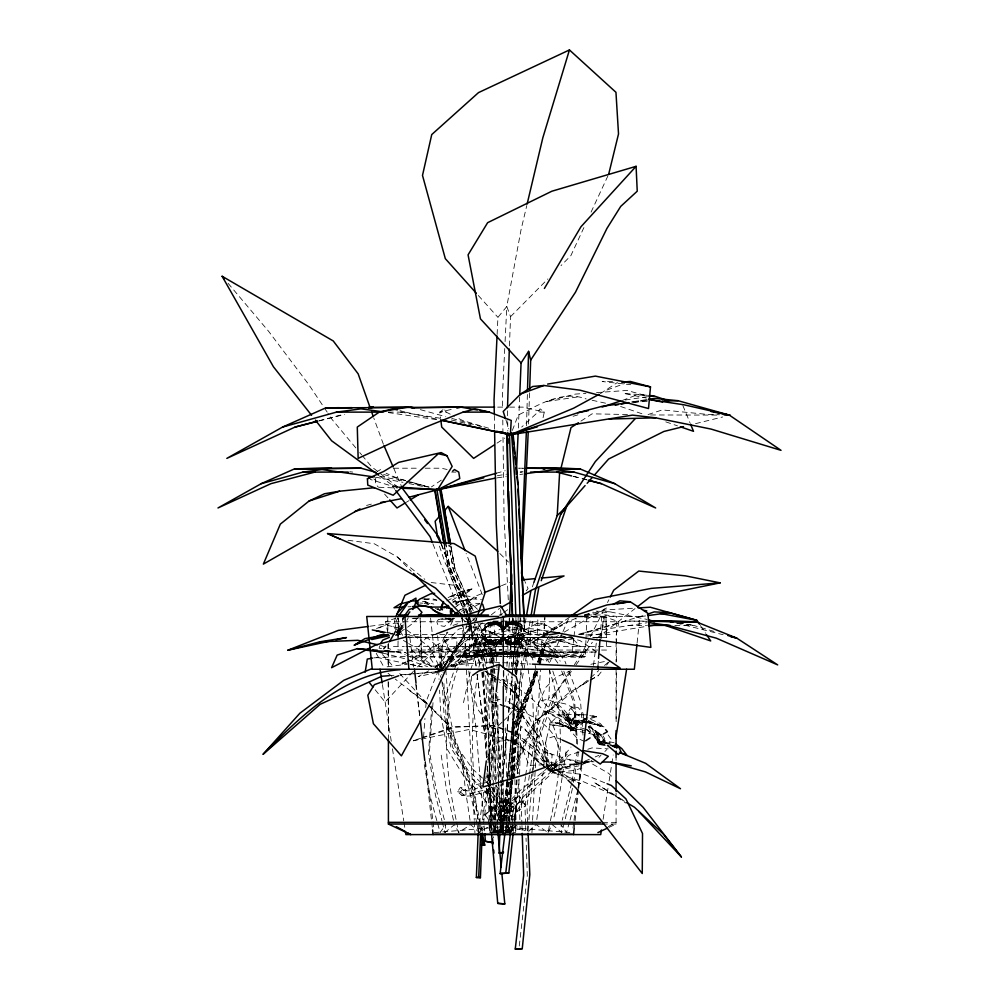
<?xml version="1.0" encoding="UTF-8"?>
<svg xmlns="http://www.w3.org/2000/svg" width="999" height="999" viewBox="0 0 999 999"><rect width="100%" height="100%" fill="white"/><g stroke="black" fill="none" stroke-linecap="round" stroke-linejoin="round"><path stroke-width="0.75" stroke-dasharray="5 3.75" d="M503.371 754.158L503.371 727.747M503.371 685.888L503.371 670.441M616.146 721.69L616.42 670.616M616.47 661.326L616.72 616.445L605.943 615.009L584.465 615.009M585.938 640.509L585.339 657.167L549.275 657.155L537.25 656.318L537.837 617.819M500.287 821.628L500.112 832.292L500.387 821.74M500.312 820.104L500.649 800.299L502.197 783.266M398.077 640.908L397.914 650.049L408.778 650.049M398.102 639.385L398.501 618.056M442.719 608.841L442.694 610.127L441.034 608.491L441.608 610.327L437.462 608.154M441.446 669.268L441.87 650.499L428.084 638.336L410.901 635.676L407.967 636.438M519.617 774.487L521.64 681.98L533.229 618.306M500.424 820.229L502.272 783.716M517.307 773.75L519.592 683.803L530.681 618.006M526.523 425.736L527.422 393.194M404.77 615.322L396.94 632.13L399.475 634.14L402.609 623.488L397.714 633.004L397.927 634.79L396.466 634.465M397.914 637.512L398.501 618.818M525.724 775.174L529.707 746.415L548.963 697.914L549.837 670.729M508.528 822.614L508.254 830.394L510.439 831.43M508.578 821.053L508.953 810.164L509.89 805.244L511.326 803.208L513.061 811.3L512.25 823.213M528.496 424.038L529.557 392.844M503.858 823.213L505.057 805.231L519.218 795.928L525.686 805.818L516.471 812.062L515.272 816.483L504.07 815.584L505.057 805.231L516.346 807.105L515.272 816.483M517.07 779.782L515.072 820.229M517.295 773.563L518.069 751.785M586.001 638.998L586.813 616.283M509.428 345.954L510.564 316.658L506.793 306.506L521.066 229.645L526.773 205.582M499.875 832.829L500.174 825.049M500.237 823.488L501.735 784.577M501.798 783.016L503.896 728.533M508.866 832.554L509.153 824.762M509.215 823.201L510.826 781.106M510.889 779.545L515.034 681.33M509.39 832.791L509.69 824.987M509.752 823.426L515.746 683.416M471.453 676.173L471.066 685.451L477.809 709.415L492.02 728.321L487.749 765.334M518.356 428.009L519.655 397.028M497.115 334.465L497.927 317.332L506.793 306.506L505.044 342.32M504.745 348.539L502.447 395.254L502.634 409.19M515.422 673.538L518.181 617.407M505.756 689.66L506.618 672.564M506.93 666.345L509.353 618.144M440.059 666.945L441.108 646.927L458.491 629.22L475.412 624.35M516.408 671.041L516.233 674.138L516.083 671.016M516.483 669.505L519.168 618.456M531.943 832.691L532.504 821.852M532.579 820.254L540.384 670.117M540.709 663.324L542.082 636.912L571.453 637.262L463.186 637.599L462.375 623.9M606.281 743.431L598.526 736.163L595.779 732.167L601.086 736.013L606.655 743.905L599.125 744.255L595.566 730.356L600.349 742.319L608.828 743.756M503.833 822.614L503.409 830.394L503.708 825.973M503.921 821.053L504.507 810.164L504.208 818.593M504.095 832.292L494.33 832.292L494.692 826.073M495.054 819.867L503.171 727.709M543.668 637.599L544.93 616.283M494.33 832.292L494.692 826.185M495.067 820.079L496.366 798.701M557.867 663.086L553.034 656.393L539.085 645.641L530.307 644.118L530.656 638.373L539.547 640.009L553.683 651.585L560.214 661.176M543.668 637.187L544.83 617.782M551.373 766.72L552.097 755.007L521.453 726.398L518.194 737.949L529.158 765.421L546.028 764.66M578.284 724.225L571.141 723.563L562.974 713.973L571.053 720.167L578.284 724.225L577.522 725.286L573.701 725.099L566.708 722.015L562 714.997L562.312 711.65L571.74 720.878C580.681 721.216 588.848 716.146 597.614 716.67L571.378 723.051L571.74 720.878L574.787 716.932L574.612 713.124L571.478 708.566M431.768 705.993L428.484 754.158L435.277 794.317L441.92 820.716M495.079 708.678L496.278 691.67M533.191 771.153L528.821 820.716M533.304 769.605L534.39 754.158L532.892 701.335L526.91 661.176L524.213 651.585L518.356 640.009L514.672 638.373L508.728 644.118L506.043 641.246M433.004 702.659L429.445 751.785L436.151 789.123L444.518 820.229M423.576 737.062L424.95 718.418M425.761 707.542L426.223 701.335L437.937 671.216M501.923 637.687L498.326 642.632L493.119 642.894L497.127 643.331L502.36 637.549L498.326 642.632L493.494 644.505L491.108 640.771L493.244 644.367L498.551 642.257L501.935 639.173L499.225 643.618L490.059 641.333L499.225 643.618L502.185 639.06L498.326 642.632L485.901 642.632L484.89 636.45L485.077 641.795L485.139 635.302L484.69 640.834L485.826 634.128L484.69 640.834C488.061 645.991 496.903 645.329 501.623 642.232C472.215 643.643 477.397 622.877 503.009 621.965M489.373 702.659L491.845 669.979M597.951 666.146L598.426 659.939M600.074 638.211L601.723 616.483M503.146 832.454L503.733 824.749M440.721 667.195L442.869 640.209L447.102 631.955M511.575 831.468L512.037 825.461M511.975 780.381L510.489 798.988L512.537 832.292L506.755 832.292L506.58 826.148M512.112 779.345L524.5 625.386L524.125 617.644M515.409 811.2L514.635 818.93L516.421 805.419L522.976 801.048M502.222 722.052L495.504 728.446L492.02 728.321L494.055 725.749L491.745 754.07L487.2 786.013M511.326 803.208L503.296 804.607L499.001 806.955L497.527 824.237M515.709 683.965L505.844 800.049L506.406 820.004M516.495 674.675L520.442 628.246L520.042 617.357M507.529 781.93L506.206 797.377L506.555 820.142M507.654 780.381L515.846 684.552M516.77 673.738L521.003 624.275L520.704 618.094M375.761 477.884L375.249 483.678L378.359 487.15M502.335 781.717L511.875 676.423M512.012 674.874L516.221 628.421L515.871 617.582M502.422 782.167L511.988 677.022M512.125 675.486L512.549 670.841M512.699 669.293L516.77 624.462L516.495 618.219M512.624 780.094L509.115 812.012L512.787 780.057M512.762 778.558L517.494 727.809L537.699 670.704M504.07 815.584L505.057 805.231M512.937 778.521L517.682 727.784L534.64 681.106M502.097 831.593L491.895 824.6L479.183 832.467L470.716 824.6L458.678 832.467L454.495 824.6L444.98 832.467L445.729 824.6L440.159 832.467L437.262 822.177M505.681 701.473L508.341 673.701M508.941 667.532L512.924 625.861L512.662 618.119L512.924 625.861M502.634 832.117L493.444 831.992L494.03 825.836M510.576 781.181L506.481 811.762L501.348 811.5L505.082 797.077L513.011 725.873L531.83 681.056L535.027 670.941M510.739 779.632L515.909 727.222L533.803 681.368L536.975 671.116M511.051 781.043L509.365 797.989L506.78 811.925L501.348 811.5M511.201 779.507L516.421 727.135L533.703 680.881L536.75 670.529M548.301 767.294C527.747 785.226 500.199 801.335 494.892 830.481L515.871 830.394L515.609 832.454L500.949 832.454L501.698 824.937M501.848 823.438L502.235 816.62L498.651 811.2L502.235 816.62L512.537 815.584M543.269 771.203L536.7 820.229M543.868 765.222L545.242 751.785M508.416 782.142L506.78 797.602L503.683 811.588M509.065 775.961L514.273 726.51L532.767 681.293L535.976 671.128M508.878 782.017L507.242 797.452L503.983 811.75M509.04 780.469L514.797 726.435L532.667 680.794L535.739 670.529M605.332 745.616L599.637 744.605L599.8 743.044L604.308 740.609L614.485 742.831M637.112 642.869L639.884 616.483L583.691 616.483M527.709 830.993L528.658 822.177M513.374 831.43L514.048 825.274M514.21 823.738L519.105 779.095M534.94 670.729L531.793 680.881L513.211 725.848L505.244 797.027L501.461 811.563M511.138 776.26L513.911 765.858L524.762 739.822L535.476 720.379L537.012 706.743L545.854 687.324L556.493 676.972L570.579 670.741M573.813 638.149L572.252 652.072L585.626 652.072L565.047 655.294L544.467 660.164L523.888 655.057L506.243 652.172L522.215 652.197L506.218 651.773M573.988 636.6L576.073 618.031M574.2 828.408L574.9 822.227M575.074 820.691L578.558 789.784M578.733 788.236L580.644 771.24M519.268 945.978L527.31 875.374L526.048 838.111M500.949 625.699L501.373 622.09L502.422 624.213M395.329 635.639L398.351 634.889L395.492 626.785L396.128 621.415L397.864 617.594M505.232 830.718L505.781 826.123M506.505 819.992L511.763 775.549L514.897 680.906M510.402 833.503L511.313 825.836M512.025 819.717L516.72 779.894M573.026 828.046L573.813 821.852M574 820.304L577.897 789.335M578.096 787.786L580.232 770.766M593.481 665.471L596.79 639.148M515.134 814.709L516.308 805.793M482.43 831.218L483.266 825.087M483.466 823.551L488.311 788.286M504.47 629.22L506.693 625.137L518.918 622.852L510.464 623.851L505.694 626.173L515.484 622.09L518.044 625.699L523.676 629.158L516.383 625.012L513.598 621.965L507.854 624.712L506.031 626.623L511.301 622.389L515.646 624.213L512.262 622.09L506.018 626.498L512.986 621.965L515.821 625.337C513.274 617.507 505.869 626.036 504.12 629.457L507.817 624.238L513.036 623.563L521.291 624.238L521.815 629.457L520.629 627.409L525.661 631.855L519.48 626.498L517.295 622.389L510.464 623.851L505.694 626.173L509.003 623.476L521.291 624.238L521.778 630.581L521.903 625.137L522.065 626.173L521.303 631.755L521.903 625.137C518.056 620.766 510.427 621.253 505.619 623.838C531.78 623.413 531.368 641.533 506.293 644.243L506.83 640.384M478.184 832.554L479.245 824.887M479.458 823.363L483.916 791.183M505.869 643.868L507.167 642.744L505.869 643.868L506.068 642.457M525.511 776.685L521.328 806.942L521.903 824.038M529.383 775.324L524.999 807.055L525.574 824.138M529.595 773.813L533.354 746.603L552.335 697.764L570.117 671.103M480.706 832.204L481.568 826.036M482.442 819.867L486.988 787.524M492.42 663.836L496.266 645.641L503.371 638.373L510.477 645.641L513.249 656.393L515.122 673.101M488.523 786.762L493.181 754.769L495.504 728.446L494.055 725.749M505.731 832.966L506.843 825.349M477.822 674.562C469.193 722.851 472.365 772.239 477.909 820.716M478.933 667.12L482.529 651.585L488.374 640.009L492.057 638.373L498.002 644.118L501.585 640.284M485.726 779.02L486.176 775.973M487.075 769.892L487.524 766.857M498.813 626.498L499.438 622.389M588.324 727.222L598.476 743.668L604.482 740.621L604.77 738.661L602.759 735.501L587.587 725.986M531.805 774.05L526.972 805.818L527.722 824.163M532.042 772.527L536.201 745.291L556.843 691.445L572.327 670.004M566.033 751.785L560.352 789.123L553.259 820.229M502.609 639.06L500.686 643.618L500.074 642.619L501.123 644.08L501.348 642.257L501.898 644.367L500.549 642.994L501.898 638.686M506.018 639.972L511.301 644.08L515.646 642.257L512.262 644.367L506.018 639.972L512.986 644.505L515.821 641.133C513.873 648.089 507.754 642.095 505.581 638.998L507.817 642.232L513.036 642.906L521.291 642.232L521.303 634.715C526.461 645.142 511.488 646.478 505.619 642.632L520.279 642.994L507.817 642.232L505.694 640.297L510.464 642.619L517.295 644.08L519.48 639.972L525.661 634.615L520.629 639.06L521.815 637L521.291 642.232L511.788 642.832L505.694 640.384L509.915 644.243L522.052 638.573L511.713 644.455L506.705 641.133L513.598 644.505L516.383 641.458L523.676 637.312L518.044 640.771L515.484 644.367L505.694 640.297M601.073 638.723L604.532 616.483M603.121 819.28L608.154 787.137M609.115 781.006L613.186 754.982M502.772 629.158L500.549 625.699L490.322 622.227L487.937 626.086L482.392 629.82L489.498 625.337L492.182 622.015L498.251 624.45L502.222 627.896L498.251 624.45L488.598 622.602L499.5 624.675L502.822 630.019L498.326 623.838L493.119 623.576L497.127 623.139L502.36 628.92L498.326 623.838L485.901 623.838L484.89 630.019L485.077 624.675C489.46 620.916 496.915 621.091 501.623 624.238L494.917 623.476C490.509 619.742 501.91 624.787 502.185 627.409L499.225 622.852L490.059 625.137L499.225 622.852L502.022 627.285L498.551 624.213L493.244 622.09L491.108 625.699L493.494 621.965L499.038 624.712L502.122 629.058M572.464 788.361L564.822 820.716M573.476 782.417L578.259 754.158L578.046 751.048M549.662 724.587L549.962 722.826L558.953 722.951L572.839 729.457L573.913 728.358L566.895 726.373L549.662 724.587L565.821 727.035L572.839 729.457C567.644 723.426 565.322 713.236 571.615 707.067L577.946 707.417L582.854 712.836L583.778 719.692L582.917 722.814L577.909 727.085L572.352 729.844L568.443 721.89M440.709 608.741L440.447 610.277L436.126 608.928M571.141 723.563L571.753 720.878L575.899 715.734L575.774 711.887L572.914 707.504L565.471 703.933L556.018 701.947L553.995 703.333L570.317 722.739L574.787 716.932L570.317 722.739M515.971 674.824L525.973 618.568M584.552 741.508L576.76 737.849L570.591 731.031L570.841 730.107L572.015 730.531L572.564 728.084L577.922 722.489L583.279 720.079L590.372 719.255L600.224 723.451L604.72 728.608M571.653 783.154L562.212 820.229M571.928 781.655L577.297 751.785M577.884 789.859L569.88 820.716M578.159 788.361L581.43 770.516M503.259 826.136L502.709 829.083L499.675 829.232L500.249 826.173M501.398 820.054L505.993 795.579L509.552 782.205M501.311 829.257L502.172 824.662M502.46 823.126L507.629 795.579L511.575 780.694M504.358 820.266L509.028 795.304L512.986 780.369M528.608 831.48L536.013 824.6L548.064 832.467L550.099 822.177M550.399 820.716C561.188 771.29 566.321 718.706 549.325 670.104M451.948 619.43L444.38 626.448L438.037 625.199L436.813 621.878L438.199 619.73L444.455 619.218L450.774 620.304L451.161 618.431L448.426 618.081M584.465 617.257L605.943 617.257L618.93 621.753L616.083 635.576L616.083 640.259M571.378 723.051L572.327 718.531L574.987 714.822L587.637 714.822M500.624 830.481C504.158 800.162 533.454 784.752 552.872 765.122L551.748 763.586L549.413 766.295M463.511 702.659L470.292 671.291M470.616 669.805L475.237 656.393L488.374 640.009M501.898 627.784L500.549 623.476L501.898 622.09L501.348 624.213L501.123 622.389L500.074 623.851L500.686 622.852L502.609 627.409M543.056 417.669L544.305 412.125L540.109 408.841L537.937 412.125L521.69 427.06M513.361 820.204C519.88 797.439 541.62 784.877 556.768 768.268L551.748 763.586M442.357 666.183L448.651 641.57M548.064 832.467L552.235 824.6L561.763 832.467L564.435 822.177M513.149 774.737L515.521 765.808L526.361 739.71L536.938 720.329L568.156 693.343L588.886 680.731M513.374 778.87L516.933 765.434L527.809 739.347L539.248 718.356L589.435 678.733M505.057 626.723C506.331 625.237 513.261 621.203 513.136 622.602L505.931 624.675L505.869 622.602L507.167 623.726L506.156 623.139L504.595 626.71M569.467 822.177L566.57 832.467L561.013 824.6L561.763 832.467M567.919 717.382L569.318 712.474L572.19 707.829M522.065 626.173C519.218 632.679 511.076 634.627 505.357 637.949M538.923 663.124L544.143 645.366L545.117 645.441L539.997 663.523M539.885 663.274L545.117 645.441M501.86 641.57L501.123 644.08L502.622 639.972M506.031 640.509L513.411 644.455L515.334 640.384M538.386 661.738L543.219 645.604L544.143 645.366M537.787 670.916L517.494 727.809M379.845 645.791L379.096 648.214L383.728 648.726M537.637 662.025L543.219 645.604M539.248 663.798L545.317 645.741M537.762 662.275L542.594 646.066M538.723 662.412L543.768 646.44L544.692 646.216M508.566 819.929C516.383 798.176 537.162 785.226 552.996 769.779L555.644 766.733M443.718 702.659L453.933 671.066M454.395 669.63C458.042 657.767 467.407 648.801 475.674 640.009L482.48 638.373L488.099 644.118L492.057 638.373M476.048 620.504L477.01 617.569M587.012 721.74L578.421 722.127L571.89 723.551L571.753 720.891C566.47 710.951 557.817 702.06 546.54 699.487L541.458 700.686L547.614 706.368L570.167 723.051L571.778 720.891L574.8 720.054L584.565 720.953M501.76 638.573L497.127 643.331L492.107 642.744L495.966 643.868L501.76 638.573C501.61 640.971 490.846 646.328 493.931 643.618L500.986 641.333L502.809 636.113M467.345 623.888L461.513 641.033L444.98 666.096M467.832 622.452L470.267 615.309M461.263 656.393L473.089 645.641L480.519 644.118L482.48 638.373M532.355 586.85L533.878 582.479M587.125 722.24L571.453 721.815L571.778 720.891M443.943 668.343L446.516 661.176L453.059 651.585L467.182 640.009L476.073 638.373L480.519 644.118M502.21 639.46L500.686 643.618L499.138 642.832L500.549 642.994L502.722 638.074M512.35 430.444L518.256 415.047C539.248 404.695 562.012 389.985 586.163 398.951M491.795 626.498L493.369 622.389L500.986 625.137L501.935 627.297L498.551 624.213L493.369 622.389M502.135 638.423L500.661 642.232L498.526 642.906L492.482 642.232L500.549 642.994L502.06 639.397L500.549 642.994M438.486 669.78L441.833 661.176L448.913 651.585L464.198 640.009L473.826 638.373L476.423 644.118L530.307 644.118L532.904 638.373L542.532 640.009L557.829 651.585L564.897 661.176L566.008 664.048M503.109 635.876L500.986 641.333L498.276 642.619L493.369 644.08L491.795 639.972M502.21 636.725L501.073 639.535L495.966 643.868L491.358 642.457L494.917 644.243L500.362 640.384L502.022 637.899M502.222 636.813L500.561 640.834L495.929 644.367L483.828 637.949L494.08 644.505L500.549 640.771L502.222 638.573L498.251 642.02L492.182 644.455L489.498 641.133L482.392 636.65L487.937 640.384L490.322 644.243L499.475 641.458L502.222 638.573M513.211 725.848L531.83 681.056M502.909 637L500.661 642.232L493.931 643.618L498.276 642.619L501.935 639.173L498.551 642.257L493.369 644.08M550.124 661.663L562.387 633.066M562.999 631.643L569.143 617.345M607.966 747.015L611.288 739.372L607.642 734.315M504.483 627.647L506.156 623.838L513.136 622.602L505.544 625.636L508.503 623.726L512.362 623.139L505.257 626.723M395.417 617.757L393.506 625.786L395.554 629.607M450.774 620.304L451.286 619.193M583.903 227.572L570.854 255.669L560.988 265.647M591.071 212.125L608.691 174.201M501.86 638.061L500.561 640.834L494.08 644.505L490.909 642.02L494.917 644.243L501.073 639.535L502.122 637.412L499.5 641.795L488.598 643.868L496.94 642.457L500.561 640.834L502.035 638.461M484.765 639.747L489.835 634.615L502.709 627.896M610.339 743.156L603.846 742.207L599.225 744.243L600.362 742.319L604.482 740.621M446.715 618.319L450.312 620.129L451.161 618.431L452.41 619.73L454.657 618.256M589.56 638.224L581.98 653.321L574.35 664.747M590.259 636.863L604.745 608.041M607.504 602.547L608.878 599.8M399.525 632.429L403.421 624.712L399.051 632.879L399.475 634.14M450.624 625.074L454.145 618.194M505.619 625.461L506.818 623.139L515.472 624.675L506.818 623.139L504.258 627.896M464.86 651.585C439.348 704.12 444.118 765.109 456.331 820.716M501.848 638.373L500.549 640.771L495.604 642.744L487.1 643.331L496.94 642.457L501.486 639.747L498.251 642.02L490.322 644.243M376.536 628.533L388.361 623.851L397.265 623.064L398.613 628.184L398.788 633.978L396.94 632.13L399.737 633.566L403.346 626.897M406.88 620.354L408.291 617.744M397.714 633.004L396.94 632.142L397.714 633.004L399.45 629.832L398.214 628.034M501.773 637.849L500.362 640.384L494.068 644.455L490.809 641.458L493.494 644.505L499.65 641.133L502.435 637.949M599.125 744.255L600.362 742.319L597.664 735.326L589.547 724.849M501.685 637.899L499.5 641.795L494.305 642.894L485.901 642.632M599.225 744.243L600.586 741.832L602.934 741.146L607.38 743.731M485.064 628.92L486.638 626.935L481.393 631.168L487.937 626.086M448.976 661.937L456.843 649.375L456.855 638.324L447.077 639.385L407.142 661.201M452.072 620.054L453.546 618.194L452.072 620.054L451.161 618.431L451.311 619.78L450.049 618.693M502.522 830.681C501.211 817.282 500.786 802.334 491.533 791.77C481.106 790.521 471.94 798.8 461.563 795.154L457.604 791.745L460.352 787.412L463.261 787.774L466.683 790.833L472.302 790.696L482.542 785.439M457.604 791.745L460.514 792.095L463.261 787.774M505.357 628.046L507.817 624.238L520.279 623.476L511.788 623.638L506.693 625.137M548.451 637.262L543.543 644.655L571.903 636.75M553.346 629.87L554.982 627.397L557.767 626.186M502.122 816.47L505.032 812.699L513.061 811.3M442.607 668.493L471.965 625.224M450.599 661.962L454.645 656.743L449.513 662.237M486.7 757.854L498.439 741.358L507.055 739.884L525.399 749.762L546.003 767.731M502.06 637.774L499.65 641.133L494.068 644.455L491.246 641.758L485.639 639.173L497.664 644.08L501.473 639.972L495.929 644.367L493.106 642.257L487.737 640.297L497.664 644.08L502.185 639.06M552.335 697.764L556.843 691.445L548.963 697.914M449.675 661.975L453.696 656.393L467.644 645.641C478.921 644.168 489.16 637.986 500.949 640.047M575.973 664.947L592.37 642.245M443.069 608.578L441.97 610.077L441.034 608.491M585.227 732.554L572.852 730.419L578.034 724.175L583.091 721.915M447.864 632.342L443.531 638.136L456.893 664.897L538.823 622.564L547.077 625.374L554.233 630.694M505.856 625.774L508.266 622.602L517.857 625.636L508.266 622.602L504.882 626.935M504.07 629.158L506.73 625.699L512.262 622.09L515.921 624.712L512.986 621.965L506.73 625.699M549.375 662.774L545.466 656.393L533.653 645.641L526.211 644.118L530.656 638.373M504.208 628.521L506.705 625.337L511.713 622.015L522.052 627.896L509.915 622.227L505.694 626.086L511.713 622.015L514.56 624.45L520.079 626.723L509.915 622.227L505.894 625.998M526.248 590.884L528.071 588.573L524.912 581.518M417.532 617.906C412.937 624.637 405.469 628.296 399.051 632.879M590.372 680.257L598.264 675.649L601.972 670.953M606.605 665.084L610.302 660.389M501.948 638.349L499.475 641.458L492.182 644.455M605.119 744.305L599.812 743.044L600.374 742.332L598.413 743.693L594.293 734.053L598.413 743.693L603.071 741.383L603.396 739.248L601.248 735.726L593.831 729.258L588.96 726.435L601.248 735.726M503.983 814.61L509.902 808.915L521.928 800.686L519.218 795.928M505.744 627.085L508.354 624.013L513.474 622.227L515.334 626.086M558.953 722.951L565.671 726.111L571.003 730.019L578.034 724.175M554.208 767.507L571.028 747.04M504.657 628.396L509.003 623.476L514.148 623.638L510.189 622.852L505.307 627.409L511.301 622.389L515.034 623.851L510.189 622.852L505.581 627.472M501.585 638.898L499.038 641.758L493.244 644.367M571.89 723.551L574.924 721.802M495.704 825.923L495.891 832.117L494.967 833.154L494.705 825.436M553.858 768.855L567.17 754.145M549.363 770.853L552.135 767.806L580.569 783.591L549.363 770.853L584.615 774.625L605.669 783.166M413.336 671.415L385.102 702.085L374.775 689.298M417.507 666.87L447.077 639.385M514.672 638.373L518.631 644.118L524.263 638.373L531.056 640.009L545.466 656.393M396.665 631.83L399.45 629.832L398.351 634.889M510.564 316.658L547.839 278.958M504.545 627.896L507.967 624.45L513.474 622.227M598.988 757.267L600.948 755.331M604.882 751.485L606.855 749.562M480.881 632.542L486.638 626.935M503.334 720.978C513.374 712.512 522.315 698.089 518.481 684.652M456.955 612.687L474.363 596.615L481.481 593.756M445.666 669.742L439.148 671.902L442.957 668.381M552.16 636.525L543.256 644.642L492.107 632.467L469.38 625.786M590.596 677.722L598.713 670.579M604.507 665.484L607.991 662.424M482.267 622.764L457.267 648.875L442.045 669.555L440.609 668.693M491.308 614.822L499.637 608.329M496.266 645.641L498.002 644.118M504.857 627.297L507.854 624.712L515.484 622.09M571.003 730.019L572.602 728.096L568.468 720.629L567.694 715.908M470.167 622.439L474.762 618.506M488.911 823.925L488.386 819.642L484.827 814.597L493.618 807.217L496.016 810.564L499.562 820.179M484.94 815.309L493.618 807.217M506.156 625.824L508.354 624.013M450.524 662.849C476.323 638.411 514.635 619.954 550.124 632.767M442.994 409.665L439.86 412.125L440.596 418.106M455.719 604.432L459.378 601.573L470.292 598.776L481.443 599.475M536.938 720.329L557.417 704.445M441.321 480.107L431.431 486.913M596.965 638.124L635.039 608.603M439.148 671.902L442.27 669.492M455.269 607.33L460.539 603.309M471.978 588.811L460.377 592.157L449.238 597.602L461.501 591.358L472.377 589.073L452.734 602.097M519.48 639.972L524.9 635.988L518.044 640.771M505.919 626.523L509.128 624.213L517.295 622.389M600.387 393.606L617.419 382.517M599.637 744.605L606.343 744.755M499.925 615.247L502.435 613.461M503.683 612.574L508.703 609.003M447.739 667.307L483.241 642.969L536.962 629.932L548.838 631.043M505.919 830.718L514.835 824.6L526.286 831.68M498.551 642.257L501.423 640.297M569.455 617.295L531.743 642.744L543.031 644.73L558.916 635.264M479.77 603.596L463.024 613.024M580.918 421.128L592.07 413.836L627.472 414.523M497.002 443.144L504.795 438.062M571.216 729.595L569.867 724.25L565.859 718.306L552.085 712.087L544.78 711.063L555.756 717.145L571.216 729.595L572.589 728.109L573.913 728.358M502.435 641.333L498.526 642.906M461.438 611.338L473.651 605.307M406.281 502.297L408.928 500.674M564.223 632.105L608.965 606.605M377.347 471.453L380.582 469.542M452.147 600.324L464.897 592.245L472.377 589.073M551.71 631.031L531.743 642.744L551.61 630.731M553.034 630.244L561.026 625.561M582.479 684.852L589.06 681.018M459.79 610.089L474.3 603.096L479.882 603.846M552.959 629.982L558.329 627.01M428.871 670.766L418.244 676.598L437.312 672.377L442.345 669.929L436.788 671.803L400.174 675.224M435.514 667.132L454.108 656.93M405.806 661.925L401.823 664.11L405.881 662.449M608.166 826.673L616.083 822.352L600.836 822.352M500.949 640.771L501.373 644.367L494.917 642.994L502.722 639.173M590.222 680.007L598.264 675.649M450.624 666.77L479.433 651.298L504.358 640.734M535.476 720.379L539.248 718.356M448.139 597.614L452.035 595.604L463.886 595.491L476.635 597.552L475.736 598.563L466.908 600.299L452.984 601.997L466.908 600.299M549.375 632.242L542.22 635.938L547.989 635.014M366.533 505.469L373.526 503.484M507.854 825.624L507.979 830.269L516.196 826.061L520.104 829.445L519.992 824.787M507.405 625.012L513.411 622.015M446.74 600.948L453.583 597.577M506.705 625.337L513.598 621.965M609.078 827.347L616.083 824.038L616.083 792.894M505.931 624.675L508.379 623.576M378.921 627.971L388.361 623.851M563.349 623.763L575.886 618.306M455.157 603.321L460.252 601.123M583.241 763.985L591.833 760.326M438.086 668.918L436.625 665.471L439.435 664.273L441.346 668.768L441.708 674.899M445.704 668.069L443.469 662.612L440.659 663.811L442.932 669.38L443.144 672.414M505.744 640.147L515.434 636.026L536.962 629.932M595.167 756.93L598.913 755.344M436.625 665.471L443.469 662.612M407.23 661.9L422.115 655.831L410.002 656.231M572.015 730.531C577.297 729.095 584.303 728.596 588.174 733.303M501.448 585.739L509.989 582.305M585.064 760.988L589.398 759.252M452.709 667.02L482.867 654.994L451.123 665.197M501.623 642.232L494.917 642.994M622.327 400.462L636.937 394.88L647.514 395.467M436.526 633.865L426.386 637.724L417.807 647.439L421.628 659.939L432.005 666.433M607.055 389.972L624.525 383.579M547.839 769.767L552.347 771.64L563.523 767.657L560.614 764.722L533.541 758.129L545.454 767.831M579.37 634.677L646.053 614.735M387.849 632.817L385.577 621.753L395.666 618.256M545.429 767.344L515.559 741.782L469.293 729.445L413.336 740.771L420.567 738.261M422.003 737.761L453.783 726.723L495.204 725.848L516.183 733.591L537.999 750.724L548.651 767.095M579.158 751.96L569.093 755.132L552.147 770.092L552.247 771.116L569.592 765.097L582.292 762.387M453.071 625.374L461.326 622.564M648.051 414.548L662.362 409.915L705.843 414.273L719.53 414.747M413.336 740.771L420.754 738.361M422.24 737.886L454.882 727.309L492.195 725.386L511.176 732.379L533.391 749.362L547.689 767.157M584.403 614.934L593.244 612.087M581.893 768.019L574.575 770.366L553.908 772.726L549.762 770.017L524.9 728.933M587.774 749.262L592.082 747.901L608.204 748.85M483.129 645.641L488.099 644.118M570.029 636.825L543.718 644.642L576.71 638.111M578.796 634.215L625.324 621.091L646.99 621.091M573.101 416.271L579.045 414.523M504.845 706.53L491.733 701.648L501.735 698.713M577.859 763.873L553.309 770.991L549.75 769.655M579.17 763.686L552.247 771.116M580.631 763.261L587.924 761.176L592.544 761.363M496.316 473.239L505.232 470.716M438.199 619.73L444.805 617.981M318.931 420.779L342.794 414.485M319.156 420.929L344.742 414.41M695.541 423.651L722.652 416.97M389.897 633.89L392.707 633.204M584.39 615.172L606.418 609.84L635.127 608.116M451.198 409.453L439.86 412.125L446.216 412.125L454.345 416.283M438.499 670.779L442.819 669.805M578.945 765.821L553.696 771.515L550.212 769.155L545.504 742.744L550.474 723.089L558.653 715.122L576.048 714.135L586.863 719.68M503.434 645.741L462.475 654.582L501.91 649.712L421.516 652.484L421.516 657.167L486.513 656.768L501.885 654.869M583.703 762.075L587.924 761.176L594.118 761.837M596.977 737.287L599.8 743.044L603.846 742.207M590.884 664.285L607.317 660.988M483.241 642.969L531.156 633.378L580.494 646.64L570.916 637M481.306 783.553L476.748 784.452L468.081 789.897L463.224 790.122L460.352 787.412M482.817 783.241L487.375 782.342L491.383 783.029M587.2 636.038L647.14 626.261M505.619 641.008L506.818 643.331L515.472 641.795L506.818 643.331L505.531 640.946M440.01 670.716L432.18 672.24L400.075 674.8M438.199 669.592L443.331 668.606M373.988 657.829L408.479 656.281M633.828 402.684L647.439 400.249M489.085 825.361L489.96 832.504L502.472 830.344L501.223 825.986M451.186 666.258L464.273 664.023L490.509 662.062L501.348 662.587M501.86 640.484C471.091 645.366 440.409 652.01 409.103 652.01M584.64 632.467L646.902 622.764M497.365 475.674L506.443 474.238M499.001 806.955L509.89 805.244M647.202 401.511L631.768 401.91L646.915 399.538M510.964 826.148L511.825 830.731L503.471 830.731L494.28 832.117L494.205 824.974M505.706 831.655L511.825 830.731M577.185 396.99L545.953 401.635L575.312 394.106L585.926 393.356M625.299 400.012L647.614 396.69M497.152 477.859L506.231 476.535M519.855 474.537L522.877 474.088M505.619 623.838L507.942 623.576L506.156 623.139M569.592 765.097L581.693 763.361M583.204 763.136L592.27 761.837M584.465 615.459L610.064 611.85L647.165 619.442M640.646 616.633L646.665 615.784M589.76 715.634L597.614 716.67M631.992 402.197L647.377 400.124M522.976 471.703L520.067 472.09L523.064 472.09M370.067 626.211L383.678 624.412L403.808 629.245M578.421 722.127L572.477 722.889L582.467 721.977M387.113 666.795L407.217 664.26M501.885 652.672L462.475 656.48L508.316 651.323L561.301 657.167M501.885 653.371L469.605 657.142L457.579 657.167M469.605 656.48C500.162 654.707 530.731 651.336 561.301 656.48C537.849 657.692 514.872 650.162 491.408 653.134L520.342 653.159L561.301 656.48L532.367 655.931L491.408 653.558L450.449 656.48M631.768 401.91L646.141 400.212M502.722 628.396L500.549 623.476L499.138 623.638L500.686 622.852L502.21 627.01M595.691 716.932L596.64 716.845L589.16 714.847M566.058 717.282L571.44 721.815L580.569 721.016M491.533 791.77C480.944 787.312 471.803 795.791 461.563 795.154M434.078 832.629L502.247 826.847L571.977 832.754M486.513 656.081L498.538 655.057L457.579 656.48L469.605 656.455L486.513 654.582L457.579 656.48L474.488 655.943L445.554 656.48M506.505 653.733L520.342 652.622L561.301 656.48L527.472 655.082L556.406 656.48L544.38 656.093M506.505 654.432L520.342 653.321L549.275 656.53L520.342 653.159L491.408 653.558L462.475 656.48L520.342 653.159M390.896 675.536L393.956 675.287M585.976 721.69L590.309 721.34M596.54 392.607L626.86 390.447L647.489 396.004M507.979 830.269L520.104 829.445M551.947 765.309L560.614 764.722M507.417 642.894L513.036 642.632L505.619 642.632M571.391 729.545L572.839 729.457M424.338 599.025L431.843 598.601L436.875 600.037M493.444 831.992L502.784 831.455M506.381 831.717L511.051 831.455L510.039 824.312M407.967 606.805L410.976 606.655M499.675 829.232L502.709 829.083M552.16 764.385L582.117 763.935L584.827 767.07M500.549 623.476L501.96 627.072L500.549 623.476L492.482 624.238L498.526 623.563L500.661 624.238L502.909 629.457M570.841 730.107L573.314 729.994M505.531 639.06L509.003 642.994L514.148 642.832L510.189 643.618L507.817 642.232L505.357 638.423M485.901 623.838L496.94 624.013L501.486 626.723L502.872 630.931M489.96 832.504L504.383 832.442M418.269 618.206L410.851 618.369L418.519 618.256M385.164 632.355L392.507 632.23M585.626 652.072L570.054 652.197L592.307 652.072M486.513 656.468L501.748 656.368M474.488 656.48L501.798 656.343M489.273 825.224L490.197 832.504L502.372 832.492M612.537 381.506L602.16 381.531L624.812 384.041M497.664 407.117L508.104 407.117M509.59 407.117L523.026 407.117L544.305 412.125L537.937 412.125M388.386 412.125L405.469 412.125L438.399 419.43M393.718 468.206L417.707 468.206M425.174 468.206L441.296 468.206L447.115 469.505M451.673 472.09L455.919 472.09M499.2 615.009L502.247 615.009M583.703 616.283L603.871 616.283L600.836 637.599L593.93 637.599M493.369 621.091L525.037 621.091L547.077 625.374L532.18 625.374M385.577 621.753L471.54 621.753M493.031 621.753L502.247 621.753M505.319 621.753L618.93 621.753M509.04 623.576L507.417 623.576L513.036 623.838L504.507 622.015M627.934 625.374L646.553 625.374M674.862 625.374L693.481 625.374L717.357 632.417M395.979 634.465L551.635 634.465M578.846 634.465L611.038 634.465M408.778 637.512L571.216 637.512M592.607 637.512L606.593 637.512L605.943 617.257M406.019 637.599L572.589 637.599M505.781 640.047L522.602 641.046L530.307 644.118M393.456 646.465L404.308 646.465M405.856 646.465L611.038 646.465M411.888 650.049L502.247 650.049M505.319 650.049L606.593 650.049L605.943 615.009M407.617 652.072L596.316 652.072M503.434 653.983L532.367 653.995L549.275 655.831M421.516 656.48L501.91 656.48M506.456 656.48L585.339 656.48L506.456 646.091M440.959 669.243L444.08 669.243M493.956 669.243L501.76 669.243M602.36 824.038L616.083 824.038M505.544 831.455L511.051 831.455M650.549 414.96L719.467 415.097M389.71 633.478L392.607 633.491M625.324 621.091L646.852 621.303M572.589 637.3L464.772 637.599L474.275 820.304M593.93 637.562L596.99 637.599M573.326 656.48L532.367 655.931L544.38 656.48M502.022 628.571L500.362 626.086L494.917 623.476L501.623 624.238M506.505 653.296L520.342 653.846L537.25 656.318M506.78 811.925L509.115 812.012M379.008 487.262L397.527 488.036M506.306 652.21L548.189 653.034L575.074 652.072L551.173 651.723L506.218 640.958M578.496 714.597L584.028 714.859M494.917 623.476L500.062 623.638L502.435 625.137L501.361 623.851M602.16 734.702L592.295 734.228L586.55 732.829M420.042 603.021L422.952 603.171M502.897 662.662L530.781 664.035M596.191 611.138L610.064 611.85M544.38 654.245L585.339 656.48M396.016 651.922L405.057 652.409L432.192 666.608M588.673 722.327L594.892 722.677L604.008 726.885L586.013 722.439M397.427 487.037L394.343 486.838L370.292 479.433M542.794 646.365L543.768 646.44M424.2 599.25L436.738 600.287M581.006 729.557L572.302 728.895L565.409 724.862M395.829 651.685L405.057 652.409M506.481 811.762L509.015 811.962M647.552 395.317L623.513 393.369L646.341 398.039M579.058 721.865L584.627 722.327M505.257 639.747L512.362 643.331L505.931 641.795L506.156 642.632L512.362 643.331L513.474 644.243L505.544 640.834L508.503 642.744L513.136 643.868L508.354 642.457L506.156 640.646M626.323 384.215L630.856 384.715M441.183 670.167L443.768 670.454M390.709 633.965L395.042 634.452M582.917 761.388L566.083 759.44L551.073 770.504L552.822 772.714L582.941 781.518L614.11 795.117L624.263 801.161M584.452 761.563L589.048 762.1L608.691 773.363L614.073 778.671M431.181 582.529L456.443 585.501L468.056 600.574L469.817 612.362M585.264 722.314L600.661 725.112M510.464 642.619L518.918 643.618L506.693 641.333L515.484 644.367M479.645 623.126L524.063 628.958L580.494 646.64M348.002 540.272L374.225 543.731L397.24 556.918L424.825 579.345M349.812 471.703L352.747 472.09M677.422 623.164L693.481 625.374L680.331 623.114M388.336 412.575L437.337 419.755M375.724 477.197L402.959 482.317M421.59 598.638L428.309 599.65M400.599 412.125L440.584 418.294M451.348 419.955L471.004 424.662M379.595 476.236L404.945 481.193M422.477 601.261L433.828 604.083M502.135 628.046L500.661 624.238L493.931 622.852L498.276 623.851L501.423 626.173L502.809 630.357M376.673 657.33L422.202 666.907M410.252 664.36L422.127 666.745M463.224 790.122L466.683 790.833M495.891 832.117L499.413 832.841M409.016 483.578L425.649 487.05M424.275 603.446L428.246 604.295M592.145 400.262L605.619 403.209M517.295 644.08L509.128 642.257L505.919 639.934L513.598 644.505M510.102 832.654L503.321 831.106L503.309 822.115M494.892 830.481L501.66 832.03L501.573 825.836M676.223 622.989L723.151 634.727M406.431 481.58L427.31 486.913M396.953 633.503L398.788 633.978M382.804 653.009L404.657 658.678L427.584 666.633M573.114 476.323L580.556 478.259M582.042 478.646L586.513 479.807M560.551 635.489L579.932 640.546L597.514 652.559M573.613 476.336L580.931 478.271M582.392 478.658L586.788 479.807M588.324 722.09L592.257 723.126M444.942 618.056L450.312 620.129M400.012 410.664L405.469 412.125M420.342 409.627L445.791 416.72M451.785 418.394L483.229 427.16M405.644 480.581L398.289 478.533L386.064 473.264M411.526 482.217L429.183 487.125M383.641 474.488L406.181 480.781M407.679 481.193L428.721 487.062M490.322 622.227L498.251 624.45L501.486 626.723M546.703 768.194L551.098 770.866L549.462 768.356M488.686 428.209L462.462 420.429L455.694 416.97M518.631 644.118L523.601 645.641L531.505 656.393L533.591 661.5M585.926 721.103L604.008 726.885M579.233 763.011L544.642 751.872L552.097 755.007M491.733 701.648L502.022 704.982M503.496 705.456C528.546 712.137 559.989 726.298 559.677 756.605L552.072 770.604L549.637 769.155M445.616 617.994L449.463 619.255L446.89 618.181M585.127 729.158L581.58 727.996L572.602 728.096L555.956 716.121L544.78 711.063M620.579 406.493L643.918 414.423M665.796 421.865L677.472 425.836M399.525 487.262L391.096 484.29L379.932 476.123M506.306 707.067L519.418 711.95L538.748 736.625L516.77 707.167L505.644 699.912M380.569 645.416L390.746 649.275M396.566 651.473L405.294 654.782M406.755 655.332L431.805 666.708M513.474 644.243L507.967 642.02L505.744 639.385M492.182 622.015L499.475 625.012L502.222 627.896M429.77 603.758L423.464 600.611L428.421 604.47M435.402 608.391L440.209 610.426L438.911 609.128M550.174 769.467L552.072 770.291C573.463 728.883 532.255 691.882 497.14 677.372M505.931 641.795L508.379 642.894M562.512 740.147L554.133 736.413L546.49 738.798L544.018 750.973L548.876 766.782M493.244 622.09L499.038 624.712L502.435 628.521L499.65 625.337L494.068 622.015L483.828 628.521L495.929 622.09L500.549 625.699L501.848 628.096M548.289 769.73L552.347 771.64M505.357 628.521C511.076 631.843 519.218 633.791 522.065 640.297M500.949 832.454L496.603 830.394L497.302 825.773L497.989 833.403M509.852 802.272L516.421 805.419L516.471 812.062M500.024 637.312C494.805 634.09 486.413 632.23 484.69 625.636L485.077 624.675L485.826 632.342L484.765 626.723M507.405 641.458L513.411 644.455M588.211 720.366L603.071 727.996M495.766 676.66L484.802 671.003L495.354 677.31M396.528 487.3L391.096 484.29L394.805 489.273M498.251 623.638L500.986 625.137L503.109 630.581M587.125 723.438L582.292 720.629L578.084 720.554L582.854 725.611M496.678 678.096L503.271 682.042L518.943 696.715L499.438 682.03M403.384 640.409L407.342 642.769M408.666 643.556L428.434 655.344L435.776 666.683M464.96 618.119L472.127 623.388M622.652 799.949L593.893 782.205L625.923 803.071M480.394 823.813C474.026 789.372 462.762 756.081 448.763 724.038L445.179 721.765L431.056 707.454M500.362 626.086L494.068 622.015L490.909 624.45L494.917 622.227L500.362 626.086L503.184 631.168M505.694 640.384L511.713 644.455L514.56 642.02L520.079 639.747L508.266 643.868L505.731 640.609M498.551 624.213L501.423 626.173M552.135 767.806L562.762 775.112L566.92 779.158M518.044 625.699L524.9 630.481L519.48 626.498M436.95 668.693L412.025 650.561L409.677 646.74M409.677 690.696L427.797 704.158L395.229 679.058M406.68 629.932L429.245 646.915L439.173 666.196M486.026 671.915L498.214 681.106M501.073 626.935L494.917 622.227L491.358 624.013L495.966 622.602L501.073 626.935L503.346 632.542M398.326 487.475L371.553 466.708L362.699 456.118M487.937 640.384L481.393 635.302L486.638 639.535L480.881 633.928L485.664 638.573L484.89 636.45M503.134 630.481L501.473 626.498L495.929 622.09L485.639 627.297L491.246 624.712L494.08 621.965L499.475 625.012L501.948 628.121M387.999 673.226L394.018 678.084M552.872 765.122L556.768 768.268M555.207 704.507L561.401 709.552L571.44 721.815M586.301 729.545L589.522 732.217L589.972 736.5M460.514 792.095L465.01 795.866M373.863 478.946L376.049 480.781M421.678 699.65L427.235 704.47M428.346 705.431L447.652 724.213L467.008 774.462L475.724 807.067L479.17 823.788M508.728 644.118L510.477 645.641M461.501 618.156L466.071 622.14M586.863 729.282L593.893 735.102L598.488 742.432L596.615 736.375L589.123 726.223M482.48 778.121L472.764 769.155L456.306 745.966L449.138 713.373L445.816 669.58M483.566 779.12L487.887 783.116M477.51 609.328L463.249 596.116L445.192 563.074L438.723 543.918M602.934 741.146L605.344 743.393M505.894 640.471L509.915 644.243L517.857 640.834L508.266 643.868L505.856 640.696M428.833 705.157L436.113 712.187M484.827 814.597L488.523 819.405L489.085 823.763M480.919 782.654L468.019 770.167L452.634 747.289L445.979 714.922L443.643 680.007M447.652 724.213L445.179 721.765C458.853 754.645 470.467 788.473 476.835 823.576M499.9 553.583L508.466 562.075M505.407 639.435L508.354 642.457M397.24 556.918L411.301 571.191M506.031 639.847L507.854 641.758M518.356 640.009L523.601 645.641M501.473 626.498L497.664 622.389L487.737 626.173L497.664 622.389L502.185 627.409M426.773 703.046L398.151 671.852M382.505 654.582L393.981 667.245M478.321 295.479L497.927 317.332M384.578 494.08L388.723 498.713M503.271 682.042C528.671 703.796 536.738 736.975 549.063 766.633M495.941 785.639L502.559 793.169L507.504 807.804L509.815 820.029M228.084 283.304L268.631 331.331L308.741 384.528L323.813 407.093M355.806 447.877L332.192 419.617L328.009 413.361M359.74 452.584L361.713 454.932M487.375 782.342L490.222 785.788M491.183 786.937L495.941 792.682L500.511 807.816L502.559 820.304M504.12 637L509.003 642.994M548.638 768.343L550.549 770.716M521.928 800.686L525.686 805.818M491.995 787.299L502.472 801.66L507.617 814.759L509.69 822.939M493.718 807.941L496.003 811.101L499.388 820.341M502.859 629.82L499.65 625.337L493.494 621.965L490.809 625.012L494.068 622.015L500.549 625.699L503.159 631.168L499.5 624.675L487.1 623.139L495.604 623.726L500.561 625.636L503.334 632.342M486.113 788.086L496.028 801.997L500.799 814.822L502.247 822.951M484.852 790.609L490.147 798.338L493.106 810.826L494.168 822.127M399.737 633.566L395.492 626.785M700.361 625.511L705.531 633.229M324.65 408.341L327.173 412.1M444.767 409.94L446.216 412.125M595.342 731.28L598.526 736.163M436.588 667.944L439.847 672.989L440.946 677.534M516.77 707.167L524.3 719.218L548.276 766.383M402.659 635.289L398.763 628.92L397.652 618.418M376.223 653.334L383.778 666.857M565.946 714.41L570.167 723.051M541.87 651.585L546.878 661.176M596.615 736.375L599.8 743.044M505.257 622.227L506.068 624.013L505.869 622.602M473.226 610.701L455.094 569.368L450.699 545.254M479.483 624.949L493.856 657.729L494.143 662.399M471.84 612.387L453.446 569.767L448.926 545.279M474.288 618.069L491.458 657.854L491.983 667.107M383.404 444.28L373.763 417.957M393.781 468.394L402.322 488.261M450.786 546.153L454.957 569.13L473.139 611.838M475.561 617.532L476.773 620.379M477.385 621.803L493.144 658.816L493.606 666.583M682.854 405.532L689.959 422.702M467.919 613.249L450.437 570.192L445.804 544.555M468.506 614.685L470.829 620.416M473.164 626.161L486.575 659.165L487 668.493M470.654 612.549L453.134 569.23L449.063 545.042M472.989 618.319L489.91 660.189L490.334 667.931M482.28 594.592L466.158 553.434M432.917 543.843L458.616 608.853M568.806 671.216L580.519 701.335L583.154 737.062M444.105 544.405L448.613 570.304L464.86 612.512M467.095 618.331L468.219 621.241M468.781 622.702L483.341 660.539L483.716 669.842M561.675 671.066L573.726 702.659L576.735 744.105M441.121 544.08L468.681 616.258M469.23 617.694L470.342 620.591L476.198 666.92M466.745 613.398L450.124 569.667L445.866 543.843M467.295 614.86L485.014 661.5L485.227 666.133M441.67 544.505L467.482 612.911M464.735 613.661L448.476 570.054L444.193 544.343M465.272 615.109L482.617 661.625L482.804 666.271M502.622 626.498L501.123 622.389L501.86 624.899M500.312 818.156L496.291 807.117L486.226 792.881L468.206 774.612L451.111 748.226L443.968 713.274L442.157 682.579M572.852 730.419L572.564 728.096L572.352 729.844M563.823 671.216L574.637 701.335L577.622 744.842M524.263 638.373L526.211 644.118M493.506 818.218L489.86 807.454L480.307 793.606L463.461 775.624L447.44 749.562L440.809 714.822L439.572 690.134M552.797 671.066L563.011 702.659M505.981 420.142L508.753 428.833M467.132 620.342L468.419 624.825M468.843 626.311L481.193 669.542M501.011 826.061L502.235 830.344M474.625 624.912L487 668.98M436.85 820.716L429.67 794.317L423.676 761.6M469.505 625.137L480.644 666.221M470.342 620.591L470.816 624.825M442.295 822.177L444.98 832.467M540.347 731.83L548.913 764.934M441.308 679.045L447.477 704.77L448.763 724.038M453.471 820.229L446.378 789.123L440.696 751.785M535.152 665.322L536.126 669.805M536.451 671.291L543.219 702.659M503.296 804.607L505.032 812.699M480.706 825.336L481.955 831.418M479.483 825.299L480.731 831.38M477.147 825.087L478.696 832.704M456.63 822.177L458.678 832.467M505.394 820.716L501.573 800.149L500.636 784.615M505.669 822.177L507.579 832.467L508.516 832.442L506.58 821.965M506.306 820.466L502.435 799.5L501.498 783.915M450.949 546.241L454.957 569.13M444.28 544.505L448.613 570.304M382.405 684.552L391.271 741.208M392.47 748.863L403.733 820.816M403.971 822.352L404.932 828.471M500.511 820.541L497.49 801.111L496.653 785.626M500.749 822.027L502.147 831.006M470.029 820.229L465.297 789.123L461.488 751.785M402.31 617.969L403.234 623.9M502.559 820.541L499.35 799.712L492.057 668.656M502.784 822.027L504.158 830.956M498.813 639.972L499.438 644.08M402.984 616.283L403.421 619.33M506.293 622.227L506.83 626.086M477.16 674.462L484.19 730.244M471.016 626.373L476.123 666.545M477.097 674.263L484.165 729.882L486.738 759.502M462.038 617.532L468.593 669.48M468.781 671.003L475.911 727.534L483.616 819.767M409.865 637.599L413.574 667.02M415.709 684.053L419.805 716.57M425.449 761.475L432.854 820.304M433.042 821.852L434.016 829.595M416.208 684.702L419.867 717.145M424.925 761.962L431.543 820.691M431.718 822.227L432.417 828.408M430.544 618.031L434.353 652.072M481.78 672.589L488.873 737.749L490.559 823.263M478.071 822.177L479.183 832.467M452.26 618.281L452.41 619.73M487.824 671.927L494.83 739.023L495.779 783.978M482.23 672.09L489.085 739.01L489.947 785.401M495.067 820.379L492.47 786.75M495.217 821.89L496.266 832.467M493.044 820.366L491.246 802.135L485.502 672.315M493.194 821.89L494.243 832.517M497.09 824.212L495.816 785.526M491.146 823.988L489.972 786.937M491.296 825.524L492.032 833.178M437.599 635.664L440.234 664.572M490.696 824.799L491.396 832.504M502.684 821.802L503.471 830.731M493.781 621.241L497.002 667.694M487.387 766.97L493.556 838.049M484.128 825.923L484.777 833.603M515.946 683.99L517.357 702.659M488.698 622.477L491.508 667.794M514.86 816.545L515.422 824.237M515.059 824.937L515.609 832.454M490.197 622.477L492.794 668.119M490.247 820.179L488.461 787.749M490.347 821.715L491.058 832.492M489.335 820.454L487.612 788.436M489.435 821.965L490.122 832.517M494.517 668.631L495.367 682.654M496.028 693.568L501.398 782.367M476.073 638.373L476.423 644.118M493.693 668.131L494.617 683.666M495.179 692.981L500.549 783.066M461.925 616.283L462.287 622.377M510.614 798.014L511.838 819.829M512.187 826.061L512.537 832.292M490.409 669.48L496.565 784.078M491.658 820.229L488.661 751.785M474.35 821.852L474.912 832.691M508.279 599.837L504.07 517.619L502.784 420.03M509.228 618.456L511.688 666.545M500.624 609.665L501.985 636.163M503.733 670.454L504.245 685.988M438.573 670.067L439.036 679.332M513.586 618.381L516.008 669.467M487.075 670.054L492.395 785.189M527.784 825.686L528.046 831.792M502.497 824.312L502.734 830.032M483.778 671.403L487.337 759.827M487.587 766.033L488.399 786.201M483.041 672.452L486.451 759.053M487 772.976L487.362 782.254M421.516 653.184L420.104 617.819L421.516 657.167M512.312 824.749L512.612 832.454M525.636 825.686L525.836 831.892M521.965 825.599L522.165 831.817M500.262 823.825L498.251 765.159L497.764 692.419M500.312 825.361L500.574 833.079M493.344 785.301L491.558 669.342M493.394 786.85L494.642 823.888M512.412 618.031L512.724 627.31M492.832 669.655L494.305 781.018M494.493 787.212L495.516 819.729M512.062 677.384L514.86 778.046M514.897 779.595L516.021 819.867M505.332 727.884L506.693 780.631M506.73 782.18L507.817 824.075M516.495 684.989L518.706 773.526M518.868 779.744L519.942 823.238M494.318 415.359L494.567 429.32M506.58 821.665L506.755 832.292M469.018 617.794L469.605 657.167M507.554 410.789L507.679 420.092M507.704 421.64L507.829 430.944M387.774 616.445L387.874 633.466M387.937 644.305L387.962 648.938M387.962 650.486L388.062 667.519M388.136 681.443L388.411 732.517M616.083 641.808L616.083 662.062M616.083 669.842L616.083 721.241M616.083 757.304L616.083 760.401M503.309 670.804L503.309 684.839M503.309 728.521L503.309 778.433M503.309 779.994L503.371 820.716M388.411 643.368L388.411 666.733M388.411 682.305L388.411 738.711M506.156 642.632L506.156 643.331L507.942 642.894L506.156 642.632M468.356 628.92L442.045 669.555L468.356 628.92M515.921 641.758L512.986 644.505L506.73 640.771L512.262 644.367L515.921 641.758M515.034 642.619L511.301 644.08L505.307 639.06L510.189 643.618L515.034 642.619M495.966 622.602L492.107 623.726L497.127 623.139L501.76 627.896L495.966 622.602M515.447 656.268L503.271 656.355L515.447 656.268M523.376 468.206L518.718 468.206L523.326 468.294M600.836 637.599L594.655 637.549L600.836 637.599M557.567 723.139L554.907 722.789L565.484 725.886L557.567 723.139M524.288 626.835L523.863 617.544L524.288 626.835"/><path stroke-width="1.5" d="M526.361 431.93L521.003 558.354M527.509 390.097L528.583 351.361L521.078 362.949L519.717 395.479M528.234 431.843L521.515 573.563M529.657 389.722L530.669 360.09L528.583 351.361M509.315 349.038L507.517 407.692M503.159 853.059L499.1 853.071L499.812 834.39M482.155 834.302L480.419 877.684L476.361 877.472L478.121 834.103M518.156 432.654L516.283 474.375M480.419 877.684L478.671 877.359L480.631 833.765M451.298 615.446L451.436 612.474L452.822 610.302M497.04 336.014L494.043 399.85L494.293 413.811M511.525 574.65L509.428 616.595M533.878 582.479L557.205 515.571L559.54 474.113M496.278 691.67L499.25 664.36L478.633 671.116L472.652 675.324M597.714 669.243L597.951 666.146M598.538 658.378L599.962 639.76M621.728 382.167L630.344 381.456L650.486 386.888L648.526 408.541L580.007 390.184L543.906 385.489L532.754 386.476L520.604 394.006L503.221 411.451L505.519 418.693M522.227 833.366L523.638 875.336L515.259 949.038L522.252 948.675L529.807 874.587L528.109 833.328M636.95 644.417L634.328 669.243L504.857 669.243M504.87 833.778L500.149 873.626L508.816 873.001L513.199 832.979M573.501 834.59L574.2 828.408M580.819 769.692L592.145 669.243M505.719 873.313L510.402 833.503M486.301 760.926L482.929 787L523.676 775.074L550.499 765.409M601.448 830.007L600.724 834.59L405.894 834.59L405.407 831.53M615.821 738.136L626.598 669.243M365.172 672.165L367.282 659.09L372.652 658.079M530.944 616.483L535.327 590.471L560.701 514.248L595.354 461.55L635.164 418.731M526.51 615.534L530.831 591.208M533.778 615.272L538.748 587.974M450.674 544.705L441.058 489.772L436.863 489.148L435.114 489.872L434.84 491.108L443.843 542.882M527.122 204.071L542.807 137.887L569.442 49.95L615.958 92.308L618.518 133.941L608.691 174.201M560.651 469.617L571.003 427.597L578.446 422.739M477.485 616.108L485.102 592.619L475.224 556.093L453.996 543.581L327.547 533.553L340.297 539.26M541.246 580.694L566.645 506.393L585.089 485.589M397.177 613.923L404.945 595.254L425.661 585.214M412.899 609.49L415.834 602.622L415.971 598.101L406.381 603.808L397.639 612.774L395.966 616.508M398.451 616.333L407.055 604.283M441.308 607.479L443.106 603.696M443.544 601.535L441.57 605.594L441.845 608.578M610.264 597.052L613.711 590.197L638.773 571.053L685.439 575.861L720.129 582.867L649.775 597.19L637.499 606.705M395.716 630.931L389.523 641.733M455.669 615.434L456.268 614.323L454.52 615.159M512.012 601.073L507.767 486.438L506.943 435.552L511.5 432.904L515.222 485.239L519.992 615.809M544.405 288.449L580.993 226.723L636.088 166.333L637.237 191.196L620.716 206.406L606.967 228.384L575.486 292.207L530.669 360.09M454.17 615.721L457.005 612.375L453.047 615.746M451.823 608.553L450.349 610.776L450.861 616.033M380.594 643.381L382.829 640.084L389.473 637.312M449.712 663.224L447.077 667.007L430.644 702.722L401.386 755.856L373.389 723.701L367.819 695.242L374.4 684.652L398.751 675.749M404.77 615.322L409.115 609.427L417.157 607.117L421.953 612.312L418.419 616.783M406.518 616.296L409.865 611.85M560.701 514.248L566.645 506.393L557.205 515.571M383.728 648.726L385.651 646.39M440.159 515.559L435.139 521.278L437.525 536.376M444.18 510.988L448.189 506.406L497.752 551.46M587.137 483.279L592.257 477.497M594.305 475.187L608.653 459.003L663.91 431.456L683.491 426.623M389.373 675.661L381.73 676.273L320.192 704.295L263.174 754.208L299.887 713.224L343.781 680.307L371.64 668.743M480.219 614.835L485.114 609.677L500.724 605.906L507.192 616.258L456.805 626.148L436.526 633.865M263.174 754.208C300.924 716.258 343.444 673.463 400.037 669.73M452.597 471.241L454.433 469.542L458.741 472.09L459.777 478.533L437.999 489.585M456.081 615.796L458.141 613.948M453.209 615.534L456.506 612.812M374.463 487.712L339.548 491.196L324.463 493.768L309.103 500.998L280.332 524.125L263.361 564.11L359.965 508.853M571.653 615.559L594.293 599.462L651.398 588.374L720.129 582.867M454.545 616.058L457.929 613.686M397.29 409.94L393.206 408.841L379.22 412.125L357.28 427.06L358.154 458.379L425.636 427.06L463.049 412.125L475.312 408.841L489.298 412.125L511.238 420.429L510.364 434.677L442.882 420.429M444.268 607.779L447.877 605.344M494.405 444.842L473.626 458.379L441.708 427.06L440.784 419.592M585.664 740.783L590.122 737.924M446.378 607.829L448.838 606.293M388.486 634.24L370.567 638.811L354.32 645.129L364.972 638.586L382.18 635.639M404.957 503.109L397.015 507.967L389.76 499.862M410.252 499.862L418.194 495.005M500.974 607.567L511.688 601.473M522.39 595.367L531.755 590.034L564.048 575.948L541.421 578.059M603.471 733.953L607.404 731.705L605.619 729.645M477.26 410.015L460.701 407.117L325.662 407.917L282.592 427.06L226.835 458.379L295.08 427.06L317.445 421.166M376.123 472.402L361.101 468.206L294.63 468.818L261.226 483.678L217.982 507.967L270.916 483.678L314.86 472.09M559.665 626.273L562.35 624.787M599.05 394.343L573.713 408.154L512.025 434.028M612.887 604.507L619.805 600.836L630.207 601.723L647.914 613.311L650.849 647.389L590.297 638.935L550.574 631.63M354.32 645.129L361.613 641.346M597.864 832.617L607.679 827.996M569.442 49.95L478.509 92.607L431.743 134.565L422.502 175.412L445.317 258.654L476.261 293.169M446.978 455.744L438.349 453.721L393.181 495.229L367.757 485.089L367.42 478.758L383.628 471.478L398.626 462.387L441.158 452.584L446.978 455.744L452.172 466.421L437.612 489.635L400.524 487.237M484.34 592.607L500.012 586.313M331.418 640.809L287.849 650.224L338.311 630.394L368.556 626.41M367.42 478.758L371.678 477.11M373.838 637.399L380.582 634.877L384.915 634.49M520.604 394.006L543.906 385.489M647.414 614.26L654.183 611.888L669.255 612.612L696.915 620.367L699.5 624.225M573.788 615.871L606.942 604.944L630.207 601.723L617.22 603.808M512.325 434.265L577.859 412.724L602.747 406.156L628.908 402.622M602.147 407.043L620.879 400.924M309.103 500.998L339.548 491.196M354.72 511.563L385.177 501.773L401.436 498.688M369.692 649.637L357.38 648.663L337.175 655.069L331.606 667.682L375.811 644.917L406.506 636.825M636.088 166.333L551.86 191.221L487.624 222.69L468.069 254.845L480.444 318.856L521.078 362.949M513.711 433.778L537.462 426.773M436.213 490.134L408.816 497.277M495.641 478.084L438.374 489.585L496.316 473.239M282.592 427.06L336.426 412.125L361.001 408.841L383.766 411.925M261.226 483.678L302.972 472.09L322.04 469.542L374.213 476.973M438.374 489.585L483.753 477.822M287.849 650.224L319.53 641.882L346.441 637.562L335.926 639.835M295.08 427.06L317.657 421.316M368.831 408.266L373.339 407.117L368.731 407.192M463.499 615.859L484.228 609.303L482.667 604.208M389.273 635.701L371.753 639.547M456.88 408.116L461.126 407.117L494.617 407.117M369.018 408.116L373.339 407.117M577.859 412.724L588.349 410.626M615.297 405.207L618.294 404.607M621.291 404.008L625.774 403.109M499.1 853.071L503.621 852.172M379.22 412.125L407.817 407.117M512.387 434.503L632.492 415.122L655.631 417.819L711.051 429.071L781.018 450.337L729.357 415.122L678.084 400.711L654.482 398.364L648.426 399.313M547.614 384.078L595.416 376.111L650.486 386.888M549.438 634.777L559.527 633.154M649.1 396.478L653.558 395.804L666.745 400.187M648.638 626.036L656.193 624.937M525.911 473.651L555.057 469.542L573.963 472.09L614.81 483.678L655.656 507.967L601.41 483.678L588.249 480.194M380.806 502.41L385.177 501.773M648.176 615.571L669.255 612.612M434.652 593.344L430.619 593.868L419.88 599.063L415.472 602.497L418.419 604.907L431.818 607.592M372.265 629.932L385.164 632.355M521.815 579.882L535.389 578.621M403.459 607.042L394.006 607.729L399.737 604.145L412.25 600.861L418.094 601.086M500.149 873.626L508.816 873.001M421.416 615.908L435.177 615.009L439.098 615.908M638.149 607.941L650.237 607.205L696.915 620.367L660.476 613.486M412.487 606.58L424.55 605.844L431.443 607.292M515.259 949.038L522.252 948.675M476.361 877.472L478.671 877.359M319.53 641.882L357.854 640.309L377.535 644.742M506.943 435.552L508.404 435.502M662.649 401.111L678.084 400.711M609.328 419.018L655.631 417.819M339.498 407.679L325.662 407.917L352.147 407.667M411.238 407.917L460.701 407.117M331.606 468.206L294.63 468.818L361.101 468.206M369.293 407.505L411.363 407.117L414.36 407.954M336.426 412.125L380.694 412.125M463.049 412.125L489.298 412.125L480.269 410.552M302.972 472.09L348.201 472.09M530.556 472.09L573.963 472.09M398.551 615.009L407.817 615.009M418.519 615.009L488.523 615.009M505.294 615.009L576.873 615.009M498.688 616.483L366.72 616.483L372.277 669.243L439.847 669.243M583.266 616.483L503.309 616.483L503.309 667.694M648.538 621.091L696.091 621.778L736.775 638.136L777.684 664.897L716.221 638.136L668.281 625.374L648.363 622.564M648.101 625.374L670.204 625.374M444.493 669.243L486.276 669.243M388.411 822.352L600.836 822.352M388.411 739.934L388.411 824.038L603.883 824.038M434.602 834.24L572.252 834.24M438.186 615.821L444.63 615.859M648.401 621.316L696.091 621.778L652.759 621.091M602.372 761.987L611.038 762.112L631.256 765.858M544.805 468.981L541.833 468.206L579.87 468.818L614.81 483.678M484.777 845.092L481.193 844.892L484.777 845.092L482.267 832.929M724.1 414.91L730.194 415.122M402.16 488.236L436.101 489.647M501.835 873.263L504.807 903.92L497.752 903.371L491.533 834.04M415.671 602.797L418.581 602.946M532.33 664.11L620.117 668.006L600.024 654.27M367.395 650.361L394.505 651.835M649.025 395.554L653.558 395.804M497.752 903.371L504.807 903.92M372.764 649.874L377.372 650.237M385.065 650.836L389.672 651.211M357.38 648.663L374.051 650.749L382.804 653.009M484.777 833.603L485.414 841.295L492.532 842.444M583.94 750.699L602.659 753.745L608.341 756.28L600.249 764.048L572.29 744.505L562.512 740.147M673.039 621.853L668.656 621.091L671.678 621.853M643.768 610.327L646.815 610.901M383.766 632.879L375.949 630.544M662.599 402.073L650.461 399.7L684.053 404.807L729.357 415.122L711.151 411.563M485.414 841.295L492.532 842.769M441.933 420.429L510.177 434.677L501.186 432.18M541.833 468.206L544.68 468.906M730.719 636.625L736.775 638.136L727.809 635.501M496.615 431.218L508.666 434.29M556.718 472.077L571.615 475.936M589.497 480.581L601.41 483.678M557.529 472.09L560.451 472.864M611.038 762.112L645.366 771.865L680.506 788.735L645.666 763.348L619.767 752.609M451.71 609.04L444.73 607.017L429.807 607.092L435.327 611.363L446.653 615.871M501.798 432.092L507.617 433.816M680.381 426.823L693.506 431.293L690.546 424.138M648.651 619.755L654.42 621.728M663.074 624.675L710.701 640.933L706.393 634.515M399.525 487.262L402.322 488.261L438.923 537.225L441.121 543.044M612.699 746.028L617.182 747.839L610.177 744.904M607.067 783.728L611.288 785.439L625.898 798.838L642.519 833.503L642.257 873.513L576.248 788.286L567.956 780.182M327.547 533.553L385.801 558.741L435.614 588.111L461.7 614.785M614.173 745.204L618.843 747.227L621.166 752.047L618.269 754.495L607.392 745.229M388.411 824.038L410.839 834.59L408.191 833.154M619.417 752.222L626.76 755.019L621.853 748.688L615.534 743.668M441.558 615.421L432.917 609.69M396.328 826.673L405.557 831.717M311.563 415.272L273.389 366.695L222.14 276.273L333.254 340.959L358.154 373.826L370.13 407.667M626.798 802.672L634.415 807.204L663.274 834.015L681.405 857.005L638.736 811.413M499.25 664.36L516.071 676.548L518.069 683.304M378.696 475.224L331.606 440.771L315.372 420.129M458.066 615.172L434.028 594.243L413.474 573.389M616.233 780.793L643.169 807.354L681.405 857.005M222.14 276.273L224.126 278.621M369.155 682.329L372.902 686.975M424.712 519.842L427.547 523.538M437.025 535.851L440.571 542.644M395.729 490.521L430.057 536.625L432.342 542.395M522.377 575.874L524.275 580.107M384.016 445.704L393.169 466.983M448.189 506.406L465.072 550.586M371.69 412.075L373.251 416.483M481.98 837.462L483.553 845.067M441.058 492.507L441.608 495.516M442.157 498.538L450.412 543.756M439.635 489.085L448.801 543.531M435.114 489.872L443.931 542.819M436.863 489.148L445.866 543.843M380.02 669.243L382.167 683.029M451.436 612.474L451.848 615.384M414.46 669.243L416.034 683.154M420.217 720.242L424.75 760.414M432.592 829.957L433.104 834.59M513.049 438.174L513.686 444.343M513.998 447.44L514.635 453.608M514.947 456.705L515.734 464.423M516.058 467.52L516.683 473.701M517.007 476.785L517.794 484.503M512.962 432.854L518.119 484.577L523.826 616.008M497.989 833.403L501.248 867.132M492.619 839.31L493.056 843.905M493.643 850.037L493.943 853.096M404.882 616.483L408.891 669.243M500.312 603.433L496.253 523.938L494.592 430.869M518.019 489.148L518.756 504.632M518.968 509.278L519.855 527.859M520.004 530.956L524.05 616.096M509.989 542.507L508.616 491.383M510.127 545.604L511.013 564.185M511.451 573.476L511.963 584.315M509.44 433.641L515.821 616.033M512.125 604.183L512.587 616.57M512.362 616.483L508.091 486.501L507.317 434.877M507.842 432.492L507.892 435.589M507.929 438.686L507.992 443.344M616.083 730.594L616.083 746.453M616.083 751.098L616.083 757.304M616.083 763.298L616.083 791.37M503.309 686.4L503.309 726.96M503.309 831.48L503.309 834.59M552.197 468.206L526.323 468.206L579.87 468.818L552.197 468.206"/></g></svg>
